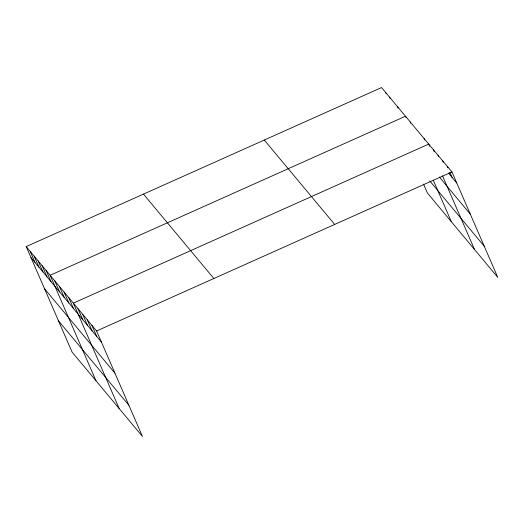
<?xml version="1.0" encoding="UTF-8"?>
<svg xmlns="http://www.w3.org/2000/svg" width="524" height="524" viewBox="0 0 524 524"><rect width="100%" height="100%" fill="white"/><g stroke="black" fill="none" stroke-linecap="round" stroke-linejoin="round"><path stroke-width="0.79" d="M26.2 246.594L96.593 330.985L142.449 436.446L72.057 352.056L26.2 246.594L381.551 87.554L451.943 171.944L497.8 277.406L427.407 193.015L423.536 184.114M428.711 144.093L73.36 303.134L119.217 408.602M96.593 330.985L451.943 171.944M448.472 173.051L456.731 182.955M439.309 176.994L470.283 214.126M429.811 180.977L484.248 246.241M264.286 140.032L334.679 224.429M143.465 194.109L213.858 278.499M30.988 257.605L101.381 341.995M44.54 288.77L114.933 373.167M58.505 320.885L128.897 405.281M447.3 166.37L447.935 167.844M449.847 172.245L452.088 177.387M442.649 160.803L443.291 162.27M438.005 155.235L438.64 156.702M433.361 149.661L434.317 151.868M429.032 144.827L429.673 146.294M442.538 175.887L474.574 249.562M424.067 138.526L424.709 139.993M410.128 121.817L410.77 123.284M406.126 117.71L405.484 116.243L50.134 275.283L95.99 380.751M433.243 180.086L451.341 221.711M397.506 106.68L398.148 108.147M389.529 97.117L390.17 98.584M385.54 92.335L386.181 93.803M91.942 325.411L96.73 336.428M87.298 319.843L92.086 330.854M82.654 314.276L87.443 325.286M78.004 308.702L82.792 319.719M68.716 297.567L73.504 308.577M64.072 291.992L68.86 303.003M59.422 286.425L64.21 297.436M54.778 280.857L59.566 291.868M46.145 270.502L50.933 281.512M42.156 265.72L46.944 276.731M38.167 260.939L42.955 271.949M34.178 256.157L38.966 267.168M30.189 251.376L34.977 262.386"/></g></svg>
